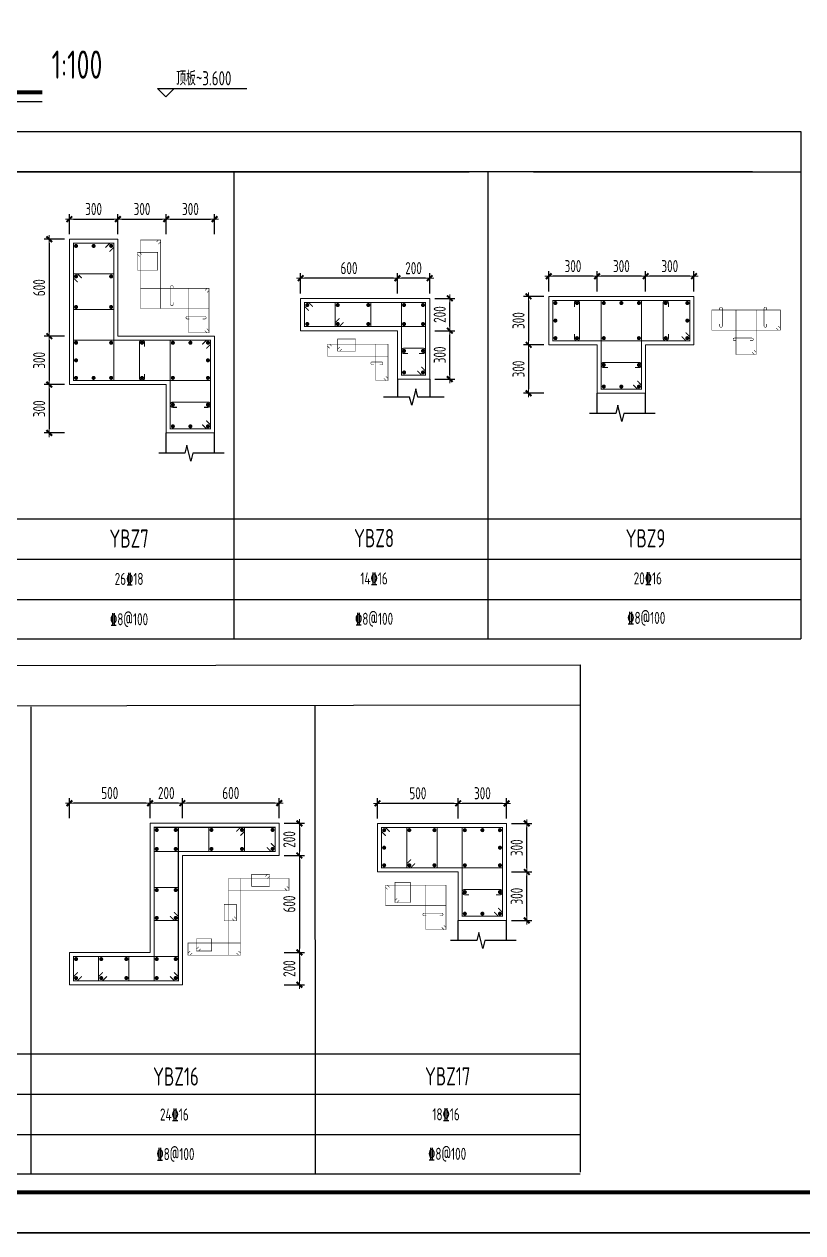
# Model space of a CAD drawing. Extents: x 580289 to 1106878, y -144605 to 78052.
# Drawn here: x 692212 to 711514, y 18652 to 48604 of the extents above; entities that cross this region are included whole.
import ezdxf
from ezdxf.enums import TextEntityAlignment as Align

# ---------------------------------------------------------------- set-up
doc = ezdxf.new("R2010")
doc.units = 0
doc.header["$LTSCALE"] = 100
doc.linetypes.add('CONTINOUS', pattern=[0])
doc.layers.get('0').update_dxf_attribs({"linetype": 'CONTINUOUS'})
doc.layers.get('Defpoints').update_dxf_attribs({"linetype": 'CONTINUOUS'})
for name, color, linetype in [('PUB_DIM', 3, 'CONTINUOUS'), ('TAB', 7, 'CONTINUOUS'), ('TEXT', 2, 'CONTINUOUS'), ('THIN', 7, 'CONTINUOUS'), ('T图框', 7, 'CONTINUOUS'), ('图框', 254, 'CONTINUOUS')]:
    doc.layers.add(name, color=color, linetype=linetype)
for name, color, linetype, lineweight in [('REIN', 6, 'CONTINUOUS', 18), ('Z-柱大样外框', 7, 'CONTINUOUS', 18), ('Z-详图标注', 3, 'CONTINUOUS', 18)]:
    doc.layers.add(name, color=color, linetype=linetype, lineweight=lineweight)
doc.styles.get("Standard").update_dxf_attribs({"font": 'tssdeng.shx', "width": 0.7, "bigfont": 'tssdchn.shx'})
doc.styles.add('TCCAD_Dimension', font='Tssdeng.shx', dxfattribs={"width": 0.7, "bigfont": 'tssdchn.shx'})
doc.dimstyles.new('TCCAD_25_100', dxfattribs={"dimtxt": 300, "dimasz": 100, "dimexe": 125, "dimexo": 125, "dimgap": 100, "dimtad": 1, "dimdec": 0, "dimlfac": 0.25, "dimzin": 0, "dimdsep": 46, "dimtxsty": 'TCCAD_Dimension', "dimblk": '_TCDBK25_100', "dimcen": 0, "dimclrt": 7, "dimadec": 0, "dimazin": 0, "dimtfac": 1, "dimtdec": 0, "dimtix": 1, "dimtmove": 2, "dimatfit": 3, "dimfxl": 1, "dimtolj": 1, "dimtzin": 0, "dimarcsym": 0})

# ---------------------------------------------------------------- blocks, each defined once
blk = doc.blocks.new('_TCDBK25_100')
blk.add_line((-1, 0), (1, 0))
at = {"const_width": 0.5}
blk.add_lwpolyline([(-0.7, -0.7), (0.7, 0.7)], dxfattribs=at)
blk = doc.blocks.new('*D217')
at = {"layer": 'Defpoints', "color": 0}
for p in [(694533, 43773), (693333, 43273), (694533, 43273)]:
    blk.add_point(p, dxfattribs=at)
at = {"layer": 'Z-详图标注', "color": 0, "lineweight": -2}
for p, q in [((693333, 43398), (693333, 43898)), ((693433, 43773), (694433, 43773)), ((694533, 43398), (694533, 43898))]:
    blk.add_line(p, q, dxfattribs=at)
at = {"layer": 'Z-详图标注', "color": 0, "lineweight": -2, "xscale": 100, "yscale": 100, "zscale": 100, "rotation": 180}
blk.add_blockref('_TCDBK25_100', (693333, 43773), dxfattribs=at)
at = {"layer": 'Z-详图标注', "color": 0, "lineweight": -2, "xscale": 100, "yscale": 100, "zscale": 100}
blk.add_blockref('_TCDBK25_100', (694533, 43773), dxfattribs=at)
at = {"layer": 'Z-详图标注', "color": 7, "insert": (693933, 44023), "char_height": 300, "attachment_point": 5, "style": 'TCCAD_Dimension'}
blk.add_mtext('\\A1;300', dxfattribs=at)
blk = doc.blocks.new('*D218')
at = {"layer": 'Defpoints', "color": 0}
for p in [(695733, 43773), (694533, 43273), (695733, 43273)]:
    blk.add_point(p, dxfattribs=at)
at = {"layer": 'Z-详图标注', "color": 0, "lineweight": -2}
for p, q in [((694533, 43398), (694533, 43898)), ((694633, 43773), (695633, 43773)), ((695733, 43398), (695733, 43898))]:
    blk.add_line(p, q, dxfattribs=at)
at = {"layer": 'Z-详图标注', "color": 0, "lineweight": -2, "xscale": 100, "yscale": 100, "zscale": 100, "rotation": 180}
blk.add_blockref('_TCDBK25_100', (694533, 43773), dxfattribs=at)
at = {"layer": 'Z-详图标注', "color": 0, "lineweight": -2, "xscale": 100, "yscale": 100, "zscale": 100}
blk.add_blockref('_TCDBK25_100', (695733, 43773), dxfattribs=at)
at = {"layer": 'Z-详图标注', "color": 7, "insert": (695133, 44023), "char_height": 300, "attachment_point": 5, "style": 'TCCAD_Dimension'}
blk.add_mtext('\\A1;300', dxfattribs=at)
blk = doc.blocks.new('*D219')
at = {"layer": 'Defpoints', "color": 0}
for p in [(696933, 43773), (695733, 43273), (696933, 43273)]:
    blk.add_point(p, dxfattribs=at)
at = {"layer": 'Z-详图标注', "color": 0, "lineweight": -2}
for p, q in [((695733, 43398), (695733, 43898)), ((695833, 43773), (696833, 43773)), ((696933, 43398), (696933, 43898))]:
    blk.add_line(p, q, dxfattribs=at)
at = {"layer": 'Z-详图标注', "color": 0, "lineweight": -2, "xscale": 100, "yscale": 100, "zscale": 100, "rotation": 180}
blk.add_blockref('_TCDBK25_100', (695733, 43773), dxfattribs=at)
at = {"layer": 'Z-详图标注', "color": 0, "lineweight": -2, "xscale": 100, "yscale": 100, "zscale": 100}
blk.add_blockref('_TCDBK25_100', (696933, 43773), dxfattribs=at)
at = {"layer": 'Z-详图标注', "color": 7, "insert": (696333, 44023), "char_height": 300, "attachment_point": 5, "style": 'TCCAD_Dimension'}
blk.add_mtext('\\A1;300', dxfattribs=at)
blk = doc.blocks.new('*D220')
at = {"layer": 'Defpoints', "color": 0}
for p in [(693333, 43273), (692833, 40873), (693333, 40873)]:
    blk.add_point(p, dxfattribs=at)
at = {"layer": 'Z-详图标注', "color": 0, "lineweight": -2}
for p, q in [((693208, 43273), (692708, 43273)), ((692833, 43173), (692833, 40973)), ((693208, 40873), (692708, 40873))]:
    blk.add_line(p, q, dxfattribs=at)
at = {"layer": 'Z-详图标注', "color": 0, "lineweight": -2, "xscale": 100, "yscale": 100, "zscale": 100}
for p, rotation in [((692833, 43273), 90), ((692833, 40873), 270)]:
    blk.add_blockref('_TCDBK25_100', p, dxfattribs=dict(at, rotation=rotation))
at = {"layer": 'Z-详图标注', "color": 7, "insert": (692583, 42073), "char_height": 300, "attachment_point": 5, "rotation": 90, "style": 'TCCAD_Dimension'}
blk.add_mtext('\\A1;600', dxfattribs=at)
blk = doc.blocks.new('*D221')
at = {"layer": 'Defpoints', "color": 0}
for p in [(693333, 40873), (692833, 39673), (693333, 39673)]:
    blk.add_point(p, dxfattribs=at)
at = {"layer": 'Z-详图标注', "color": 0, "lineweight": -2}
for p, q in [((693208, 40873), (692708, 40873)), ((692833, 40773), (692833, 39773)), ((693208, 39673), (692708, 39673))]:
    blk.add_line(p, q, dxfattribs=at)
at = {"layer": 'Z-详图标注', "color": 0, "lineweight": -2, "xscale": 100, "yscale": 100, "zscale": 100}
for p, rotation in [((692833, 40873), 90), ((692833, 39673), 270)]:
    blk.add_blockref('_TCDBK25_100', p, dxfattribs=dict(at, rotation=rotation))
at = {"layer": 'Z-详图标注', "color": 7, "insert": (692583, 40273), "char_height": 300, "attachment_point": 5, "rotation": 90, "style": 'TCCAD_Dimension'}
blk.add_mtext('\\A1;300', dxfattribs=at)
blk = doc.blocks.new('*D222')
at = {"layer": 'Defpoints', "color": 0}
for p in [(693333, 39673), (692833, 38473), (693333, 38473)]:
    blk.add_point(p, dxfattribs=at)
at = {"layer": 'Z-详图标注', "color": 0, "lineweight": -2}
for p, q in [((693208, 39673), (692708, 39673)), ((692833, 39573), (692833, 38573)), ((693208, 38473), (692708, 38473))]:
    blk.add_line(p, q, dxfattribs=at)
at = {"layer": 'Z-详图标注', "color": 0, "lineweight": -2, "xscale": 100, "yscale": 100, "zscale": 100}
for p, rotation in [((692833, 39673), 90), ((692833, 38473), 270)]:
    blk.add_blockref('_TCDBK25_100', p, dxfattribs=dict(at, rotation=rotation))
at = {"layer": 'Z-详图标注', "color": 7, "insert": (692583, 39073), "char_height": 300, "attachment_point": 5, "rotation": 90, "style": 'TCCAD_Dimension'}
blk.add_mtext('\\A1;300', dxfattribs=at)
blk = doc.blocks.new('*D245')
at = {"layer": 'Defpoints', "color": 0}
for p in [(698534, 28800), (698534, 28000), (699034, 28000)]:
    blk.add_point(p, dxfattribs=at)
at = {"layer": 'Z-详图标注', "color": 0, "lineweight": -2}
for p, q in [((698659, 28800), (699159, 28800)), ((699034, 28700), (699034, 28100)), ((698659, 28000), (699159, 28000))]:
    blk.add_line(p, q, dxfattribs=at)
at = {"layer": 'Z-详图标注', "color": 0, "lineweight": -2, "xscale": 100, "yscale": 100, "zscale": 100}
for p, rotation in [((699034, 28800), 90), ((699034, 28000), 270)]:
    blk.add_blockref('_TCDBK25_100', p, dxfattribs=dict(at, rotation=rotation))
at = {"layer": 'Z-详图标注', "color": 7, "insert": (698784, 28400), "char_height": 300, "attachment_point": 5, "rotation": 90, "style": 'TCCAD_Dimension'}
blk.add_mtext('\\A1;200', dxfattribs=at)
blk = doc.blocks.new('*D246')
at = {"layer": 'Defpoints', "color": 0}
for p in [(698534, 28000), (698534, 25600), (699034, 25600)]:
    blk.add_point(p, dxfattribs=at)
at = {"layer": 'Z-详图标注', "color": 0, "lineweight": -2}
for p, q in [((698659, 28000), (699159, 28000)), ((699034, 27900), (699034, 25700)), ((698659, 25600), (699159, 25600))]:
    blk.add_line(p, q, dxfattribs=at)
at = {"layer": 'Z-详图标注', "color": 0, "lineweight": -2, "xscale": 100, "yscale": 100, "zscale": 100}
for p, rotation in [((699034, 28000), 90), ((699034, 25600), 270)]:
    blk.add_blockref('_TCDBK25_100', p, dxfattribs=dict(at, rotation=rotation))
at = {"layer": 'Z-详图标注', "color": 7, "insert": (698784, 26800), "char_height": 300, "attachment_point": 5, "rotation": 90, "style": 'TCCAD_Dimension'}
blk.add_mtext('\\A1;600', dxfattribs=at)
blk = doc.blocks.new('*D247')
at = {"layer": 'Defpoints', "color": 0}
for p in [(698534, 25600), (698534, 24800), (699034, 24800)]:
    blk.add_point(p, dxfattribs=at)
at = {"layer": 'Z-详图标注', "color": 0, "lineweight": -2}
for p, q in [((698659, 25600), (699159, 25600)), ((699034, 25500), (699034, 24900)), ((698659, 24800), (699159, 24800))]:
    blk.add_line(p, q, dxfattribs=at)
at = {"layer": 'Z-详图标注', "color": 0, "lineweight": -2, "xscale": 100, "yscale": 100, "zscale": 100}
for p, rotation in [((699034, 25600), 90), ((699034, 24800), 270)]:
    blk.add_blockref('_TCDBK25_100', p, dxfattribs=dict(at, rotation=rotation))
at = {"layer": 'Z-详图标注', "color": 7, "insert": (698784, 25200), "char_height": 300, "attachment_point": 5, "rotation": 90, "style": 'TCCAD_Dimension'}
blk.add_mtext('\\A1;200', dxfattribs=at)
blk = doc.blocks.new('*D248')
at = {"layer": 'Defpoints', "color": 0}
for p in [(696134, 29300), (696134, 28800), (698534, 28800)]:
    blk.add_point(p, dxfattribs=at)
at = {"layer": 'Z-详图标注', "color": 0, "lineweight": -2}
for p, q in [((696134, 28925), (696134, 29425)), ((698534, 28925), (698534, 29425)), ((698434, 29300), (696234, 29300))]:
    blk.add_line(p, q, dxfattribs=at)
at = {"layer": 'Z-详图标注', "color": 0, "lineweight": -2, "xscale": 100, "yscale": 100, "zscale": 100, "rotation": 180}
blk.add_blockref('_TCDBK25_100', (696134, 29300), dxfattribs=at)
at = {"layer": 'Z-详图标注', "color": 0, "lineweight": -2, "xscale": 100, "yscale": 100, "zscale": 100}
blk.add_blockref('_TCDBK25_100', (698534, 29300), dxfattribs=at)
at = {"layer": 'Z-详图标注', "color": 7, "insert": (697334, 29550), "char_height": 300, "attachment_point": 5, "style": 'TCCAD_Dimension'}
blk.add_mtext('\\A1;600', dxfattribs=at)
blk = doc.blocks.new('*D249')
at = {"layer": 'Defpoints', "color": 0}
for p in [(695334, 29300), (695334, 28800), (696134, 28800)]:
    blk.add_point(p, dxfattribs=at)
at = {"layer": 'Z-详图标注', "color": 0, "lineweight": -2}
for p, q in [((695334, 28925), (695334, 29425)), ((696134, 28925), (696134, 29425)), ((696034, 29300), (695434, 29300))]:
    blk.add_line(p, q, dxfattribs=at)
at = {"layer": 'Z-详图标注', "color": 0, "lineweight": -2, "xscale": 100, "yscale": 100, "zscale": 100, "rotation": 180}
blk.add_blockref('_TCDBK25_100', (695334, 29300), dxfattribs=at)
at = {"layer": 'Z-详图标注', "color": 0, "lineweight": -2, "xscale": 100, "yscale": 100, "zscale": 100}
blk.add_blockref('_TCDBK25_100', (696134, 29300), dxfattribs=at)
at = {"layer": 'Z-详图标注', "color": 7, "insert": (695734, 29550), "char_height": 300, "attachment_point": 5, "style": 'TCCAD_Dimension'}
blk.add_mtext('\\A1;200', dxfattribs=at)
blk = doc.blocks.new('*D250')
at = {"layer": 'Defpoints', "color": 0}
for p in [(693334, 29300), (693334, 28800), (695334, 28800)]:
    blk.add_point(p, dxfattribs=at)
at = {"layer": 'Z-详图标注', "color": 0, "lineweight": -2}
for p, q in [((693334, 28925), (693334, 29425)), ((695334, 28925), (695334, 29425)), ((695234, 29300), (693434, 29300))]:
    blk.add_line(p, q, dxfattribs=at)
at = {"layer": 'Z-详图标注', "color": 0, "lineweight": -2, "xscale": 100, "yscale": 100, "zscale": 100, "rotation": 180}
blk.add_blockref('_TCDBK25_100', (693334, 29300), dxfattribs=at)
at = {"layer": 'Z-详图标注', "color": 0, "lineweight": -2, "xscale": 100, "yscale": 100, "zscale": 100}
blk.add_blockref('_TCDBK25_100', (695334, 29300), dxfattribs=at)
at = {"layer": 'Z-详图标注', "color": 7, "insert": (694334, 29550), "char_height": 300, "attachment_point": 5, "style": 'TCCAD_Dimension'}
blk.add_mtext('\\A1;500', dxfattribs=at)
blk = doc.blocks.new('*D251')
at = {"layer": 'Defpoints', "color": 0}
for p in [(702264, 41008), (702764, 41008), (702264, 39808)]:
    blk.add_point(p, dxfattribs=at)
at = {"layer": 'Z-详图标注', "color": 0, "lineweight": -2}
for p, q in [((702389, 41008), (702889, 41008)), ((702764, 39908), (702764, 40908)), ((702389, 39808), (702889, 39808))]:
    blk.add_line(p, q, dxfattribs=at)
at = {"layer": 'Z-详图标注', "color": 0, "lineweight": -2, "xscale": 100, "yscale": 100, "zscale": 100}
for p, rotation in [((702764, 41008), 90), ((702764, 39808), 270)]:
    blk.add_blockref('_TCDBK25_100', p, dxfattribs=dict(at, rotation=rotation))
at = {"layer": 'Z-详图标注', "color": 7, "insert": (702514, 40408), "char_height": 300, "attachment_point": 5, "rotation": 90, "style": 'TCCAD_Dimension'}
blk.add_mtext('\\A1;300', dxfattribs=at)
blk = doc.blocks.new('*D252')
at = {"layer": 'Defpoints', "color": 0}
for p in [(702264, 41808), (702764, 41808), (702264, 41008)]:
    blk.add_point(p, dxfattribs=at)
at = {"layer": 'Z-详图标注', "color": 0, "lineweight": -2}
for p, q in [((702389, 41808), (702889, 41808)), ((702764, 41108), (702764, 41708)), ((702389, 41008), (702889, 41008))]:
    blk.add_line(p, q, dxfattribs=at)
at = {"layer": 'Z-详图标注', "color": 0, "lineweight": -2, "xscale": 100, "yscale": 100, "zscale": 100}
for p, rotation in [((702764, 41808), 90), ((702764, 41008), 270)]:
    blk.add_blockref('_TCDBK25_100', p, dxfattribs=dict(at, rotation=rotation))
at = {"layer": 'Z-详图标注', "color": 7, "insert": (702514, 41408), "char_height": 300, "attachment_point": 5, "rotation": 90, "style": 'TCCAD_Dimension'}
blk.add_mtext('\\A1;200', dxfattribs=at)
blk = doc.blocks.new('*D253')
at = {"layer": 'Defpoints', "color": 0}
for p in [(701464, 42308), (701464, 41808), (702264, 41808)]:
    blk.add_point(p, dxfattribs=at)
at = {"layer": 'Z-详图标注', "color": 0, "lineweight": -2}
for p, q in [((701464, 41933), (701464, 42433)), ((702164, 42308), (701564, 42308)), ((702264, 41933), (702264, 42433))]:
    blk.add_line(p, q, dxfattribs=at)
at = {"layer": 'Z-详图标注', "color": 0, "lineweight": -2, "xscale": 100, "yscale": 100, "zscale": 100, "rotation": 180}
blk.add_blockref('_TCDBK25_100', (701464, 42308), dxfattribs=at)
at = {"layer": 'Z-详图标注', "color": 0, "lineweight": -2, "xscale": 100, "yscale": 100, "zscale": 100}
blk.add_blockref('_TCDBK25_100', (702264, 42308), dxfattribs=at)
at = {"layer": 'Z-详图标注', "color": 7, "insert": (701864, 42558), "char_height": 300, "attachment_point": 5, "style": 'TCCAD_Dimension'}
blk.add_mtext('\\A1;200', dxfattribs=at)
blk = doc.blocks.new('*D254')
at = {"layer": 'Defpoints', "color": 0}
for p in [(699064, 42308), (699064, 41808), (701464, 41808)]:
    blk.add_point(p, dxfattribs=at)
at = {"layer": 'Z-详图标注', "color": 0, "lineweight": -2}
for p, q in [((699064, 41933), (699064, 42433)), ((701364, 42308), (699164, 42308)), ((701464, 41933), (701464, 42433))]:
    blk.add_line(p, q, dxfattribs=at)
at = {"layer": 'Z-详图标注', "color": 0, "lineweight": -2, "xscale": 100, "yscale": 100, "zscale": 100, "rotation": 180}
blk.add_blockref('_TCDBK25_100', (699064, 42308), dxfattribs=at)
at = {"layer": 'Z-详图标注', "color": 0, "lineweight": -2, "xscale": 100, "yscale": 100, "zscale": 100}
blk.add_blockref('_TCDBK25_100', (701464, 42308), dxfattribs=at)
at = {"layer": 'Z-详图标注', "color": 7, "insert": (700264, 42558), "char_height": 300, "attachment_point": 5, "style": 'TCCAD_Dimension'}
blk.add_mtext('\\A1;600', dxfattribs=at)
blk = doc.blocks.new('*D257')
at = {"layer": 'Defpoints', "color": 0}
for p in [(707616, 42358), (707616, 41858), (708816, 41858)]:
    blk.add_point(p, dxfattribs=at)
at = {"layer": 'Z-详图标注', "color": 0, "lineweight": -2}
for p, q in [((707616, 41983), (707616, 42483)), ((708716, 42358), (707716, 42358)), ((708816, 41983), (708816, 42483))]:
    blk.add_line(p, q, dxfattribs=at)
at = {"layer": 'Z-详图标注', "color": 0, "lineweight": -2, "xscale": 100, "yscale": 100, "zscale": 100, "rotation": 180}
blk.add_blockref('_TCDBK25_100', (707616, 42358), dxfattribs=at)
at = {"layer": 'Z-详图标注', "color": 0, "lineweight": -2, "xscale": 100, "yscale": 100, "zscale": 100}
blk.add_blockref('_TCDBK25_100', (708816, 42358), dxfattribs=at)
at = {"layer": 'Z-详图标注', "color": 7, "insert": (708216, 42608), "char_height": 300, "attachment_point": 5, "style": 'TCCAD_Dimension'}
blk.add_mtext('\\A1;300', dxfattribs=at)
blk = doc.blocks.new('*D258')
at = {"layer": 'Defpoints', "color": 0}
for p in [(706416, 42358), (706416, 41858), (707616, 41858)]:
    blk.add_point(p, dxfattribs=at)
at = {"layer": 'Z-详图标注', "color": 0, "lineweight": -2}
for p, q in [((706416, 41983), (706416, 42483)), ((707516, 42358), (706516, 42358)), ((707616, 41983), (707616, 42483))]:
    blk.add_line(p, q, dxfattribs=at)
at = {"layer": 'Z-详图标注', "color": 0, "lineweight": -2, "xscale": 100, "yscale": 100, "zscale": 100, "rotation": 180}
blk.add_blockref('_TCDBK25_100', (706416, 42358), dxfattribs=at)
at = {"layer": 'Z-详图标注', "color": 0, "lineweight": -2, "xscale": 100, "yscale": 100, "zscale": 100}
blk.add_blockref('_TCDBK25_100', (707616, 42358), dxfattribs=at)
at = {"layer": 'Z-详图标注', "color": 7, "insert": (707016, 42608), "char_height": 300, "attachment_point": 5, "style": 'TCCAD_Dimension'}
blk.add_mtext('\\A1;300', dxfattribs=at)
blk = doc.blocks.new('*D259')
at = {"layer": 'Defpoints', "color": 0}
for p in [(705216, 42358), (705216, 41858), (706416, 41858)]:
    blk.add_point(p, dxfattribs=at)
at = {"layer": 'Z-详图标注', "color": 0, "lineweight": -2}
for p, q in [((705216, 41983), (705216, 42483)), ((706316, 42358), (705316, 42358)), ((706416, 41983), (706416, 42483))]:
    blk.add_line(p, q, dxfattribs=at)
at = {"layer": 'Z-详图标注', "color": 0, "lineweight": -2, "xscale": 100, "yscale": 100, "zscale": 100, "rotation": 180}
blk.add_blockref('_TCDBK25_100', (705216, 42358), dxfattribs=at)
at = {"layer": 'Z-详图标注', "color": 0, "lineweight": -2, "xscale": 100, "yscale": 100, "zscale": 100}
blk.add_blockref('_TCDBK25_100', (706416, 42358), dxfattribs=at)
at = {"layer": 'Z-详图标注', "color": 7, "insert": (705816, 42608), "char_height": 300, "attachment_point": 5, "style": 'TCCAD_Dimension'}
blk.add_mtext('\\A1;300', dxfattribs=at)
blk = doc.blocks.new('*D260')
at = {"layer": 'Defpoints', "color": 0}
for p in [(705216, 41858), (704716, 40658), (705216, 40658)]:
    blk.add_point(p, dxfattribs=at)
at = {"layer": 'Z-详图标注', "color": 0, "lineweight": -2}
for p, q in [((705091, 41858), (704591, 41858)), ((704716, 41758), (704716, 40758)), ((705091, 40658), (704591, 40658))]:
    blk.add_line(p, q, dxfattribs=at)
at = {"layer": 'Z-详图标注', "color": 0, "lineweight": -2, "xscale": 100, "yscale": 100, "zscale": 100}
for p, rotation in [((704716, 41858), 90), ((704716, 40658), 270)]:
    blk.add_blockref('_TCDBK25_100', p, dxfattribs=dict(at, rotation=rotation))
at = {"layer": 'Z-详图标注', "color": 7, "insert": (704466, 41258), "char_height": 300, "attachment_point": 5, "rotation": 90, "style": 'TCCAD_Dimension'}
blk.add_mtext('\\A1;300', dxfattribs=at)
blk = doc.blocks.new('*D261')
at = {"layer": 'Defpoints', "color": 0}
for p in [(705216, 40658), (704716, 39458), (705216, 39458)]:
    blk.add_point(p, dxfattribs=at)
at = {"layer": 'Z-详图标注', "color": 0, "lineweight": -2}
for p, q in [((705091, 40658), (704591, 40658)), ((704716, 40558), (704716, 39558)), ((705091, 39458), (704591, 39458))]:
    blk.add_line(p, q, dxfattribs=at)
at = {"layer": 'Z-详图标注', "color": 0, "lineweight": -2, "xscale": 100, "yscale": 100, "zscale": 100}
for p, rotation in [((704716, 40658), 90), ((704716, 39458), 270)]:
    blk.add_blockref('_TCDBK25_100', p, dxfattribs=dict(at, rotation=rotation))
at = {"layer": 'Z-详图标注', "color": 7, "insert": (704466, 40058), "char_height": 300, "attachment_point": 5, "rotation": 90, "style": 'TCCAD_Dimension'}
blk.add_mtext('\\A1;300', dxfattribs=at)
blk = doc.blocks.new('A$C72C84CBD')
at = {"layer": '图框', "color": 0}
for points in [[(0, 0), (0, 59400), (84100, 59400), (84100, 0)], [(0, 0), (84100, 0), (84100, 59400), (0, 59400)]]:
    blk.add_lwpolyline(points, close=True, dxfattribs=at)
at = {"layer": '图框', "color": 0, "const_width": 100}
blk.add_lwpolyline([(2500, 1000), (83100, 1000), (83100, 58400), (2500, 58400)], close=True, dxfattribs=at)
blk = doc.blocks.new('图框')
at = {"layer": 'T图框', "color": 4}
blk.add_blockref('A$C72C84CBD', (602717, 102744), dxfattribs=at)
blk = doc.blocks.new('*D28')
at = {"layer": 'Defpoints', "color": 0}
for p in [(704171, 27595), (704671, 27595), (704171, 26395)]:
    blk.add_point(p, dxfattribs=at)
at = {"layer": 'Z-详图标注', "color": 0, "lineweight": -2}
for p, q in [((704296, 27595), (704796, 27595)), ((704671, 26495), (704671, 27495)), ((704296, 26395), (704796, 26395))]:
    blk.add_line(p, q, dxfattribs=at)
at = {"layer": 'Z-详图标注', "color": 0, "lineweight": -2, "xscale": 100, "yscale": 100, "zscale": 100}
for p, rotation in [((704671, 27595), 90), ((704671, 26395), 270)]:
    blk.add_blockref('_TCDBK25_100', p, dxfattribs=dict(at, rotation=rotation))
at = {"layer": 'Z-详图标注', "color": 7, "insert": (704421, 26995), "char_height": 300, "attachment_point": 5, "rotation": 90, "style": 'TCCAD_Dimension'}
blk.add_mtext('\\A1;300', dxfattribs=at)
blk = doc.blocks.new('*D29')
at = {"layer": 'Defpoints', "color": 0}
for p in [(704171, 28795), (704671, 28795), (704171, 27595)]:
    blk.add_point(p, dxfattribs=at)
at = {"layer": 'Z-详图标注', "color": 0, "lineweight": -2}
for p, q in [((704296, 28795), (704796, 28795)), ((704671, 27695), (704671, 28695)), ((704296, 27595), (704796, 27595))]:
    blk.add_line(p, q, dxfattribs=at)
at = {"layer": 'Z-详图标注', "color": 0, "lineweight": -2, "xscale": 100, "yscale": 100, "zscale": 100}
for p, rotation in [((704671, 28795), 90), ((704671, 27595), 270)]:
    blk.add_blockref('_TCDBK25_100', p, dxfattribs=dict(at, rotation=rotation))
at = {"layer": 'Z-详图标注', "color": 7, "insert": (704421, 28195), "char_height": 300, "attachment_point": 5, "rotation": 90, "style": 'TCCAD_Dimension'}
blk.add_mtext('\\A1;300', dxfattribs=at)
blk = doc.blocks.new('*D30')
at = {"layer": 'Defpoints', "color": 0}
for p in [(702971, 29295), (702971, 28795), (704171, 28795)]:
    blk.add_point(p, dxfattribs=at)
at = {"layer": 'Z-详图标注', "color": 0, "lineweight": -2}
for p, q in [((702971, 28920), (702971, 29420)), ((704171, 28920), (704171, 29420)), ((704071, 29295), (703071, 29295))]:
    blk.add_line(p, q, dxfattribs=at)
at = {"layer": 'Z-详图标注', "color": 0, "lineweight": -2, "xscale": 100, "yscale": 100, "zscale": 100, "rotation": 180}
blk.add_blockref('_TCDBK25_100', (702971, 29295), dxfattribs=at)
at = {"layer": 'Z-详图标注', "color": 0, "lineweight": -2, "xscale": 100, "yscale": 100, "zscale": 100}
blk.add_blockref('_TCDBK25_100', (704171, 29295), dxfattribs=at)
at = {"layer": 'Z-详图标注', "color": 7, "insert": (703571, 29545), "char_height": 300, "attachment_point": 5, "style": 'TCCAD_Dimension'}
blk.add_mtext('\\A1;300', dxfattribs=at)
blk = doc.blocks.new('*D31')
at = {"layer": 'Defpoints', "color": 0}
for p in [(700971, 29295), (700971, 28795), (702971, 28795)]:
    blk.add_point(p, dxfattribs=at)
at = {"layer": 'Z-详图标注', "color": 0, "lineweight": -2}
for p, q in [((700971, 28920), (700971, 29420)), ((702971, 28920), (702971, 29420)), ((702871, 29295), (701071, 29295))]:
    blk.add_line(p, q, dxfattribs=at)
at = {"layer": 'Z-详图标注', "color": 0, "lineweight": -2, "xscale": 100, "yscale": 100, "zscale": 100, "rotation": 180}
blk.add_blockref('_TCDBK25_100', (700971, 29295), dxfattribs=at)
at = {"layer": 'Z-详图标注', "color": 0, "lineweight": -2, "xscale": 100, "yscale": 100, "zscale": 100}
blk.add_blockref('_TCDBK25_100', (702971, 29295), dxfattribs=at)
at = {"layer": 'Z-详图标注', "color": 7, "insert": (701971, 29545), "char_height": 300, "attachment_point": 5, "style": 'TCCAD_Dimension'}
blk.add_mtext('\\A1;500', dxfattribs=at)

msp = doc.modelspace()

# ---------------------------------------------------------------- linework, layer by layer
at = {"layer": 'PUB_DIM', "linetype": 'CONTINOUS'}
for p, q in [((695513.4, 47008.9), (695723.4, 46798.9)), ((695513.4, 47008.9), (697731.2, 47008.9)), ((695723.4, 46798.9), (695933.4, 47008.9))]:
    msp.add_line(p, q, dxfattribs=at)
at = {"layer": 'REIN', "color": 210}
for points, const_width in [([(694226.8, 43067.3), (694332.9, 43173.4), (694432.9, 43173.4), (694432.9, 39773.4), (693432.9, 39773.4), (693432.9, 43173.4), (694432.9, 43173.4), (694432.9, 43073.4), (694326.8, 42967.3)], 25), ([(695492.1, 43202.8), (695545.1, 43255.9), (695595.1, 43255.9), (695595.1, 41555.9), (695095.1, 41555.9), (695095.1, 43255.9), (695595.1, 43255.9), (695595.1, 43205.9), (695542.1, 43152.8)], 12.5), ([(696692.1, 42002.8), (696745.1, 42055.9), (696795.1, 42055.9), (696795.1, 41555.9), (695095.1, 41555.9), (695095.1, 42055.9), (696795.1, 42055.9), (696795.1, 42005.9), (696742.1, 41952.8)], 12.5), ([(696742.1, 41058.9), (696795.1, 41005.9), (696795.1, 40955.9), (696295.1, 40955.9), (696295.1, 42055.9), (696795.1, 42055.9), (696795.1, 40955.9), (696745.1, 40955.9), (696692.1, 41008.9)], 12.5), ([(699270.1, 41501.7), (699164, 41607.8), (699164, 41707.8), (702164, 41707.8), (702164, 41107.8), (699164, 41107.8), (699164, 41707.8), (699264, 41707.8), (699370.1, 41601.7)], 25), ([(702057.9, 40113.8), (702164, 40007.8), (702164, 39907.8), (701564, 39907.8), (701564, 41707.8), (702164, 41707.8), (702164, 39907.8), (702064, 39907.8), (701957.9, 40013.8)], 25), ([(708609.5, 40964.2), (708715.6, 40858.1), (708715.6, 40758.1), (705315.6, 40758.1), (705315.6, 41758.1), (708715.6, 41758.1), (708715.6, 40758.1), (708615.6, 40758.1), (708509.5, 40864.2)], 25), ([(707409.5, 39764.2), (707515.6, 39658.1), (707515.6, 39558.1), (706515.6, 39558.1), (706515.6, 41758.1), (707515.6, 41758.1), (707515.6, 39558.1), (707415.6, 39558.1), (707309.5, 39664.2)], 25), ([(710905, 41122.7), (710958, 41069.7), (710958, 41019.7), (709258, 41019.7), (709258, 41519.7), (710958, 41519.7), (710958, 41019.7), (710908, 41019.7), (710855, 41072.7)], 12.5), ([(710305, 40522.7), (710358, 40469.7), (710358, 40419.7), (709858, 40419.7), (709858, 41519.7), (710358, 41519.7), (710358, 40419.7), (710308, 40419.7), (710255, 40472.7)], 12.5), ([(696626.8, 40667.3), (696732.9, 40773.4), (696832.9, 40773.4), (696832.9, 39773.4), (693432.9, 39773.4), (693432.9, 40773.4), (696832.9, 40773.4), (696832.9, 40673.4), (696726.8, 40567.3)], 25), ([(696726.8, 38779.4), (696832.9, 38673.4), (696832.9, 38573.4), (695832.9, 38573.4), (695832.9, 40773.4), (696832.9, 40773.4), (696832.9, 38573.4), (696732.9, 38573.4), (696626.8, 38679.4)], 25), ([(699783.8, 40572.1), (699730.8, 40625.1), (699730.8, 40675.1), (701230.8, 40675.1), (701230.8, 40375.1), (699730.8, 40375.1), (699730.8, 40675.1), (699780.8, 40675.1), (699833.8, 40622.1)], 12.5), ([(701177.7, 39878.1), (701230.8, 39825.1), (701230.8, 39775.1), (700930.8, 39775.1), (700930.8, 40675.1), (701230.8, 40675.1), (701230.8, 39775.1), (701180.8, 39775.1), (701127.7, 39828.1)], 12.5), ([(698327.5, 28306.3), (698433.5, 28200.3), (698433.5, 28100.3), (695433.5, 28100.3), (695433.5, 28700.3), (698433.5, 28700.3), (698433.5, 28100.3), (698333.5, 28100.3), (698227.5, 28206.3)], 25), ([(695927.5, 25106.3), (696033.5, 25000.3), (696033.5, 24900.3), (695433.5, 24900.3), (695433.5, 28700.3), (696033.5, 28700.3), (696033.5, 24900.3), (695933.5, 24900.3), (695827.5, 25006.3)], 25), ([(701176.6, 28489.3), (701070.6, 28595.4), (701070.6, 28695.4), (704070.6, 28695.4), (704070.6, 27695.4), (701070.6, 27695.4), (701070.6, 28695.4), (701170.6, 28695.4), (701276.6, 28589.3)], 25), ([(703964.5, 26701.5), (704070.6, 26595.4), (704070.6, 26495.4), (703070.6, 26495.4), (703070.6, 28695.4), (704070.6, 28695.4), (704070.6, 26495.4), (703970.6, 26495.4), (703864.5, 26601.5)], 25), ([(698722.1, 27236.3), (698775.1, 27183.3), (698775.1, 27133.3), (697275.1, 27133.3), (697275.1, 27433.3), (698775.1, 27433.3), (698775.1, 27133.3), (698725.1, 27133.3), (698672.1, 27186.3)], 12.5), ([(697522.1, 25636.3), (697575.1, 25583.3), (697575.1, 25533.3), (697275.1, 25533.3), (697275.1, 27433.3), (697575.1, 27433.3), (697575.1, 25533.3), (697525.1, 25533.3), (697472.1, 25586.3)], 12.5), ([(701220.3, 27163.7), (701167.3, 27216.7), (701167.3, 27266.7), (702667.3, 27266.7), (702667.3, 26766.7), (701167.3, 26766.7), (701167.3, 27266.7), (701217.3, 27266.7), (701270.3, 27213.7)], 12.5), ([(702614.2, 26269.8), (702667.3, 26216.7), (702667.3, 26166.7), (702167.3, 26166.7), (702167.3, 27266.7), (702667.3, 27266.7), (702667.3, 26166.7), (702617.3, 26166.7), (702564.2, 26219.8)], 12.5), ([(696378.2, 25586.3), (696325.1, 25533.3), (696275.1, 25533.3), (696275.1, 25833.3), (697575.1, 25833.3), (697575.1, 25533.3), (696275.1, 25533.3), (696275.1, 25583.3), (696328.2, 25636.3)], 12.5), ([(693639.6, 25006.3), (693533.5, 24900.3), (693433.5, 24900.3), (693433.5, 25500.3), (696033.5, 25500.3), (696033.5, 24900.3), (693433.5, 24900.3), (693433.5, 25000.3), (693539.6, 25106.3)], 25)]:
    msp.add_lwpolyline(points, dxfattribs=dict(at, const_width=const_width))
at = {"layer": 'REIN', "color": 6, "const_width": 50}
for points in [[(693472.9, 43108.4, 1), (693522.9, 43108.4, 1)], [(693907.9, 43108.4, 1), (693957.9, 43108.4, 1)], [(694342.9, 43108.4, 1), (694392.9, 43108.4, 1)], [(693472.9, 42351.7, 1), (693522.9, 42351.7, 1)], [(694342.9, 42351.7, 1), (694392.9, 42351.7, 1)], [(693472.9, 41595, 1), (693522.9, 41595, 1)], [(694342.9, 41595, 1), (694392.9, 41595, 1)], [(699204, 41642.8, 1), (699254, 41642.8, 1)], [(699960.7, 41642.8, 1), (700010.7, 41642.8, 1)], [(700717.3, 41642.8, 1), (700767.3, 41642.8, 1)], [(701604, 41642.8, 1), (701654, 41642.8, 1)], [(702074, 41642.8, 1), (702124, 41642.8, 1)], [(705355.6, 41693.1, 1), (705405.6, 41693.1, 1)], [(705890.6, 41693.1, 1), (705940.6, 41693.1, 1)], [(706555.6, 41693.1, 1), (706605.6, 41693.1, 1)], [(706990.6, 41693.1, 1), (707040.6, 41693.1, 1)], [(707425.6, 41693.1, 1), (707475.6, 41693.1, 1)], [(708090.6, 41693.1, 1), (708140.6, 41693.1, 1)], [(708625.6, 41693.1, 1), (708675.6, 41693.1, 1)], [(699204, 41172.8, 1), (699254, 41172.8, 1)], [(699960.7, 41172.8, 1), (700010.7, 41172.8, 1)], [(700717.3, 41172.8, 1), (700767.3, 41172.8, 1)], [(701604, 41172.8, 1), (701654, 41172.8, 1)], [(702074, 41172.8, 1), (702124, 41172.8, 1)], [(705355.6, 41258.1, 1), (705405.6, 41258.1, 1)], [(708625.6, 41258.1, 1), (708675.6, 41258.1, 1)], [(693472.9, 40708.4, 1), (693522.9, 40708.4, 1)], [(694342.9, 40708.4, 1), (694392.9, 40708.4, 1)], [(695107.9, 40708.4, 1), (695157.9, 40708.4, 1)], [(695872.9, 40708.4, 1), (695922.9, 40708.4, 1)], [(696307.9, 40708.4, 1), (696357.9, 40708.4, 1)], [(696742.9, 40708.4, 1), (696792.9, 40708.4, 1)], [(705355.6, 40823.1, 1), (705405.6, 40823.1, 1)], [(705890.6, 40823.1, 1), (705940.6, 40823.1, 1)], [(706555.6, 40823.1, 1), (706605.6, 40823.1, 1)], [(707425.6, 40823.1, 1), (707475.6, 40823.1, 1)], [(708090.6, 40823.1, 1), (708140.6, 40823.1, 1)], [(708625.6, 40823.1, 1), (708675.6, 40823.1, 1)], [(701604, 40507.8, 1), (701654, 40507.8, 1)], [(702074, 40507.8, 1), (702124, 40507.8, 1)], [(693472.9, 40273.4, 1), (693522.9, 40273.4, 1)], [(696742.9, 40273.4, 1), (696792.9, 40273.4, 1)], [(706555.6, 40158.1, 1), (706605.6, 40158.1, 1)], [(707425.6, 40158.1, 1), (707475.6, 40158.1, 1)], [(693472.9, 39838.4, 1), (693522.9, 39838.4, 1)], [(693907.9, 39838.4, 1), (693957.9, 39838.4, 1)], [(694342.9, 39838.4, 1), (694392.9, 39838.4, 1)], [(695107.9, 39838.4, 1), (695157.9, 39838.4, 1)], [(695872.9, 39838.4, 1), (695922.9, 39838.4, 1)], [(696742.9, 39838.4, 1), (696792.9, 39838.4, 1)], [(701604, 39972.8, 1), (701654, 39972.8, 1)], [(702074, 39972.8, 1), (702124, 39972.8, 1)], [(706555.6, 39623.1, 1), (706605.6, 39623.1, 1)], [(706990.6, 39623.1, 1), (707040.6, 39623.1, 1)], [(707425.6, 39623.1, 1), (707475.6, 39623.1, 1)], [(695872.9, 39173.4, 1), (695922.9, 39173.4, 1)], [(696742.9, 39173.4, 1), (696792.9, 39173.4, 1)], [(695872.9, 38638.4, 1), (695922.9, 38638.4, 1)], [(696307.9, 38638.4, 1), (696357.9, 38638.4, 1)], [(696742.9, 38638.4, 1), (696792.9, 38638.4, 1)], [(695473.5, 28635.3, 1), (695523.5, 28635.3, 1)], [(695943.5, 28635.3, 1), (695993.5, 28635.3, 1)], [(696830.2, 28635.3, 1), (696880.2, 28635.3, 1)], [(697586.9, 28635.3, 1), (697636.9, 28635.3, 1)], [(698343.5, 28635.3, 1), (698393.5, 28635.3, 1)], [(701110.6, 28630.4, 1), (701160.6, 28630.4, 1)], [(701733.9, 28630.4, 1), (701783.9, 28630.4, 1)], [(702357.2, 28630.4, 1), (702407.2, 28630.4, 1)], [(703110.6, 28630.4, 1), (703160.6, 28630.4, 1)], [(703545.6, 28630.4, 1), (703595.6, 28630.4, 1)], [(703980.6, 28630.4, 1), (704030.6, 28630.4, 1)], [(695473.5, 28165.3, 1), (695523.5, 28165.3, 1)], [(695943.5, 28165.3, 1), (695993.5, 28165.3, 1)], [(696830.2, 28165.3, 1), (696880.2, 28165.3, 1)], [(697586.9, 28165.3, 1), (697636.9, 28165.3, 1)], [(698343.5, 28165.3, 1), (698393.5, 28165.3, 1)], [(701110.6, 28195.4, 1), (701160.6, 28195.4, 1)], [(703980.6, 28195.4, 1), (704030.6, 28195.4, 1)], [(701110.6, 27760.4, 1), (701160.6, 27760.4, 1)], [(701733.9, 27760.4, 1), (701783.9, 27760.4, 1)], [(702357.2, 27760.4, 1), (702407.2, 27760.4, 1)], [(703110.6, 27760.4, 1), (703160.6, 27760.4, 1)], [(703980.6, 27760.4, 1), (704030.6, 27760.4, 1)], [(695473.5, 27145.3, 1), (695523.5, 27145.3, 1)], [(695943.5, 27145.3, 1), (695993.5, 27145.3, 1)], [(703110.6, 27095.4, 1), (703160.6, 27095.4, 1)], [(703980.6, 27095.4, 1), (704030.6, 27095.4, 1)], [(695473.5, 26455.3, 1), (695523.5, 26455.3, 1)], [(695943.5, 26455.3, 1), (695993.5, 26455.3, 1)], [(703110.6, 26560.4, 1), (703160.6, 26560.4, 1)], [(703545.6, 26560.4, 1), (703595.6, 26560.4, 1)], [(703980.6, 26560.4, 1), (704030.6, 26560.4, 1)], [(693473.5, 25435.3, 1), (693523.5, 25435.3, 1)], [(694096.9, 25435.3, 1), (694146.9, 25435.3, 1)], [(694720.2, 25435.3, 1), (694770.2, 25435.3, 1)], [(695473.5, 25435.3, 1), (695523.5, 25435.3, 1)], [(695943.5, 25435.3, 1), (695993.5, 25435.3, 1)], [(693473.5, 24965.3, 1), (693523.5, 24965.3, 1)], [(694096.9, 24965.3, 1), (694146.9, 24965.3, 1)], [(694720.2, 24965.3, 1), (694770.2, 24965.3, 1)], [(695473.5, 24965.3, 1), (695523.5, 24965.3, 1)], [(695943.5, 24965.3, 1), (695993.5, 24965.3, 1)]]:
    msp.add_lwpolyline(points, format="xyb", close=True, dxfattribs=at)
at = {"layer": 'REIN', "color": 6}
for points, const_width in [([(695075.6, 42847), (695022.6, 42900), (695022.6, 42950), (695522.6, 42950), (695522.6, 42506.7), (695022.6, 42506.7), (695022.6, 42950), (695072.6, 42950), (695125.6, 42897)], 12.5), ([(693539, 42210.6), (693432.9, 42316.7), (693432.9, 42416.7), (694432.9, 42416.7), (694432.9, 41530), (693432.9, 41530), (693432.9, 42416.7), (693532.9, 42416.7), (693639, 42310.6)], 25), ([(700126.7, 41213.8), (700020.7, 41107.8), (699920.7, 41107.8), (699920.7, 41707.8), (700807.3, 41707.8), (700807.3, 41107.8), (699920.7, 41107.8), (699920.7, 41207.8), (700026.7, 41313.8)], 25), ([(700086, 40554.3), (700033, 40501.2), (699983, 40501.2), (699983, 40801.2), (700426.3, 40801.2), (700426.3, 40501.2), (699983, 40501.2), (699983, 40551.2), (700036, 40604.3)], 12.5), ([(697470.8, 28594.2), (697576.9, 28700.3), (697676.9, 28700.3), (697676.9, 28100.3), (696790.2, 28100.3), (696790.2, 28700.3), (697676.9, 28700.3), (697676.9, 28600.3), (697570.8, 28494.2)], 25), ([(701900, 27801.5), (701793.9, 27695.4), (701693.9, 27695.4), (701693.9, 28695.4), (702447.2, 28695.4), (702447.2, 27695.4), (701693.9, 27695.4), (701693.9, 27795.4), (701800, 27901.5)], 25), ([(698189.9, 27484.2), (698242.9, 27537.2), (698292.9, 27537.2), (698292.9, 27237.2), (697849.6, 27237.2), (697849.6, 27537.2), (698292.9, 27537.2), (698292.9, 27487.2), (698239.9, 27434.2)], 12.5), ([(701509.5, 26892.3), (701456.4, 26839.2), (701406.4, 26839.2), (701406.4, 27339.2), (701783.1, 27339.2), (701783.1, 26839.2), (701406.4, 26839.2), (701406.4, 26889.2), (701459.5, 26942.3)], 12.5), ([(695927.5, 26596.3), (696033.5, 26490.3), (696033.5, 26390.3), (695433.5, 26390.3), (695433.5, 27210.3), (696033.5, 27210.3), (696033.5, 26390.3), (695933.5, 26390.3), (695827.5, 26496.3)], 25), ([(697418.2, 26485.2), (697471.2, 26432.2), (697471.2, 26382.2), (697171.2, 26382.2), (697171.2, 26792.2), (697471.2, 26792.2), (697471.2, 26382.2), (697421.2, 26382.2), (697368.2, 26435.2)], 12.5), ([(696585.9, 25690.2), (696532.9, 25637.2), (696482.9, 25637.2), (696482.9, 25937.2), (696859.6, 25937.2), (696859.6, 25637.2), (696482.9, 25637.2), (696482.9, 25687.2), (696535.9, 25740.2)], 12.5), ([(694262.9, 25006.3), (694156.9, 24900.3), (694056.9, 24900.3), (694056.9, 25500.3), (694810.2, 25500.3), (694810.2, 24900.3), (694056.9, 24900.3), (694056.9, 25000.3), (694162.9, 25106.3)], 25)]:
    msp.add_lwpolyline(points, dxfattribs=dict(at, const_width=const_width))
for points, const_width in [([(695905.1, 41710.9), (695905.1, 41660.9, -1), (695840.1, 41660.9), (695840.1, 42095.9, -1), (695905.1, 42095.9), (695905.1, 42045.9)], 12.5), ([(705850.6, 41593.1), (705850.6, 41693.1, -1), (705980.6, 41693.1), (705980.6, 40823.1, -1), (705850.6, 40823.1), (705850.6, 40923.1)], 25), ([(708180.6, 40923.1), (708180.6, 40823.1, -1), (708050.6, 40823.1), (708050.6, 41693.1, -1), (708180.6, 41693.1), (708180.6, 41593.1)], 25), ([(696305.1, 41295.9), (696255.1, 41295.9, -1), (696255.1, 41360.9), (696690.1, 41360.9, -1), (696690.1, 41295.9), (696640.1, 41295.9)], 12.5), ([(709453, 41509.7), (709453, 41559.7, -1), (709518, 41559.7), (709518, 41124.7, -1), (709453, 41124.7), (709453, 41174.7)], 12.5), ([(710618, 41174.7), (710618, 41124.7, -1), (710553, 41124.7), (710553, 41559.7, -1), (710618, 41559.7), (710618, 41509.7)], 12.5), ([(695197.9, 39938.4), (695197.9, 39838.4, -1), (695067.9, 39838.4), (695067.9, 40708.4, -1), (695197.9, 40708.4), (695197.9, 40608.4)], 25), ([(709868, 40759.7), (709818, 40759.7, -1), (709818, 40824.7), (710253, 40824.7, -1), (710253, 40759.7), (710203, 40759.7)], 12.5), ([(701729, 40442.8), (701629, 40442.8, -1), (701629, 40572.8), (702099, 40572.8, -1), (702099, 40442.8), (701999, 40442.8)], 25), ([(700887.1, 40168.7), (700837.1, 40168.7, -1), (700837.1, 40233.7), (701072.1, 40233.7, -1), (701072.1, 40168.7), (701022.1, 40168.7)], 12.5), ([(706680.6, 40093.1), (706580.6, 40093.1, -1), (706580.6, 40223.1), (707450.6, 40223.1, -1), (707450.6, 40093.1), (707350.6, 40093.1)], 25), ([(695997.9, 39108.4), (695897.9, 39108.4, -1), (695897.9, 39238.4), (696767.9, 39238.4, -1), (696767.9, 39108.4), (696667.9, 39108.4)], 25), ([(703235.6, 27030.4), (703135.6, 27030.4, -1), (703135.6, 27160.4), (704005.6, 27160.4, -1), (704005.6, 27030.4), (703905.6, 27030.4)], 25), ([(702177.3, 26506.7), (702127.3, 26506.7, -1), (702127.3, 26571.7), (702562.3, 26571.7, -1), (702562.3, 26506.7), (702512.3, 26506.7)], 12.5)]:
    msp.add_lwpolyline(points, format="xyb", dxfattribs=dict(at, const_width=const_width))
at = {"layer": 'TAB'}
for p, q in [((711466.9, 45946), (711466.9, 33374)), ((688840.4, 44946), (696840.4, 44946)), ((695242.3, 44946), (703242.3, 44946)), ((697410.9, 44946), (697410.9, 33374)), ((703709.1, 44946), (703709.1, 33374)), ((704840.4, 44946), (711466.9, 44946)), ((704840.4, 44946), (711466.9, 44946)), ((670638.3, 36346), (704840.4, 36346)), ((704840.4, 36346), (711466.9, 36346)), ((670638.3, 35346), (704840.4, 35346)), ((704840.4, 35346), (711466.9, 35346)), ((704840.4, 35346), (711466.9, 35346)), ((670638.3, 34346), (704840.4, 34346)), ((704748.2, 34346), (711466.9, 34346)), ((660838.3, 33374), (711466.9, 33374)), ((668838.3, 33374), (711466.9, 33374)), ((705994.3, 32730.6), (705994.3, 20158.5)), ((692387.1, 20115.8), (692387.1, 31687.8)), ((699433.6, 20115.8), (699422.6, 31720.6)), ((679691.2, 23087.8), (695691.2, 23087.8)), ((695691.2, 23087.8), (705994.3, 23087.8)), ((687691.2, 22087.8), (695691.2, 22087.8)), ((687691.2, 22087.8), (695691.2, 22087.8)), ((695691.2, 22087.8), (705994.3, 22087.8)), ((695691.2, 22087.8), (705994.3, 22087.8)), ((687691.2, 21087.8), (695691.2, 21087.8)), ((695691.2, 21087.8), (705994.3, 21087.8)), ((677891.2, 20115.8), (705994.3, 20115.8)), ((685891.2, 20115.8), (705994.3, 20115.8))]:
    msp.add_line(p, q, dxfattribs=at)
for points in [[(710265.5, 44946), (660838.3, 44946), (660838.3, 45946), (711466.9, 45946)], [(687477, 31687.8), (660838.3, 31687.8), (660838.3, 32687.8), (705994.3, 32730.6)], [(705994.3, 31730.6), (677891.2, 31687.8)]]:
    msp.add_lwpolyline(points, dxfattribs=at)
at = {"layer": 'TEXT'}
msp.add_line((687388.8, 46691), (692659.3, 46691), dxfattribs=at)
at = {"layer": 'TEXT', "const_width": 100}
msp.add_lwpolyline([(687388.8, 46917.6), (692659.3, 46917.6)], dxfattribs=at)
at = {"layer": 'THIN'}
for p, q in [((701464, 39807.8), (701464, 39363.2)), ((702264, 39807.8), (702264, 39363.2)), ((706415.6, 38958.1), (706415.6, 39458.1)), ((707615.6, 38958.1), (707615.6, 39458.1)), ((695732.9, 37973.4), (695732.9, 38473.4)), ((696932.9, 37973.4), (696932.9, 38473.4)), ((702970.6, 25895.4), (702970.6, 26395.4)), ((704170.6, 25895.4), (704170.6, 26395.4))]:
    msp.add_line(p, q, dxfattribs=at)
for points in [[(702621.6, 39363.2), (701967.8, 39363.2), (701917.8, 39563.2), (701817.8, 39163.2), (701767.8, 39363.2), (701121.4, 39363.2)], [(707852.4, 38958.1), (707075, 38958.1), (707025, 38758.1), (706925, 39158.1), (706875, 38958.1), (706228.7, 38958.1)], [(697169.7, 37973.4), (696392.3, 37973.4), (696342.3, 37773.4), (696242.3, 38173.4), (696192.3, 37973.4), (695546, 37973.4)], [(704407.4, 25895.4), (703630, 25895.4), (703580, 25695.4), (703480, 26095.4), (703430, 25895.4), (702783.6, 25895.4)]]:
    msp.add_lwpolyline(points, dxfattribs=at)
at = {"layer": 'Z-柱大样外框'}
for points in [[(693332.9, 43273.4), (693332.9, 39673.4), (695732.9, 39673.4), (695732.9, 38473.4), (696932.9, 38473.4), (696932.9, 40873.4), (694532.9, 40873.4), (694532.9, 43273.4), (693332.9, 43273.4)], [(699064, 41807.8), (699064, 41007.8), (701464, 41007.8), (701464, 39807.8), (702264, 39807.8), (702264, 41807.8), (699064, 41807.8)], [(706415.6, 40658.1), (705215.6, 40658.1), (705215.6, 41858.1), (708815.6, 41858.1), (708815.6, 40658.1), (707615.6, 40658.1), (707615.6, 39458.1), (706415.6, 39458.1)], [(693333.5, 25600.3), (693333.5, 24800.3), (696133.5, 24800.3), (696133.5, 28000.3), (698533.5, 28000.3), (698533.5, 28800.3), (695333.5, 28800.3), (695333.5, 25600.3), (693333.5, 25600.3)], [(700970.6, 28795.4), (700970.6, 27595.4), (702970.6, 27595.4), (702970.6, 26395.4), (704170.6, 26395.4), (704170.6, 28795.4), (700970.6, 28795.4)]]:
    msp.add_lwpolyline(points, close=True, dxfattribs=at)

# ---------------------------------------------------------------- block references
at = {"layer": 'T图框'}
msp.add_blockref('图框', (54333, -84091.7), dxfattribs=at)

# ---------------------------------------------------------------- texts
at = {"layer": 'PUB_DIM', "width": 0.7}
msp.add_text('顶板~3.600', height=350, rotation=0, dxfattribs=at).set_placement((696663.8, 47263.2), align=Align.MIDDLE_CENTER)
at = {"layer": 'TAB', "width": 0.7}
for s, p in [('YBZ7', (694812.3, 35856.7)), ('YBZ8', (700885.6, 35867.5)), ('YBZ16', (695974.1, 22525.6)), ('YBZ17', (702710.1, 22531))]:
    msp.add_text(s, height=450, dxfattribs=at).set_placement(p, align=Align.MIDDLE_CENTER)
at = {"layer": 'TAB', "color": 7, "width": 0.7}
for s, p in [('26\x8418', (694812.3, 34856.7)), ('14\x8416', (700885.6, 34867.5)), ('24\x8416', (695934.2, 21583.7)), ('18\x8416', (702670.2, 21589.1))]:
    msp.add_text(s, height=300, dxfattribs=at).set_placement(p, align=Align.MIDDLE_CENTER)
at = {"layer": 'TAB', "color": 1, "width": 0.7}
for p in [(694812.3, 33856.7), (700885.6, 33867.5), (695961.3, 20604), (702697.3, 20609.4)]:
    msp.add_text('\x848@100', height=300, dxfattribs=at).set_placement(p, align=Align.MIDDLE_CENTER)
at = {"layer": 'TEXT', "width": 0.7}
msp.add_text('1:100', height=700, dxfattribs=at).set_placement((692891.3, 47251.4))
msp.add_text('YBZ9', height=450, dxfattribs=at).set_placement((707613.4, 35862), align=Align.MIDDLE_CENTER)
at = {"layer": 'TEXT', "color": 7, "width": 0.7}
for s, p in [('20\x8416', (707671.4, 34870.4)), ('\x848@100', (707633.2, 33890.3))]:
    msp.add_text(s, height=300, dxfattribs=at).set_placement(p, align=Align.MIDDLE_CENTER)

# ---------------------------------------------------------------- dimensions: what is measured, and where the dimension line sits
at = {"layer": 'Z-详图标注'}
for base, p1, p2, picture, middle in [((694532.9, 43773.4), (693332.9, 43273.4), (694532.9, 43273.4), '*D217', (693932.9, 44023.4)), ((695732.9, 43773.4), (694532.9, 43273.4), (695732.9, 43273.4), '*D218', (695132.9, 44023.4)), ((696932.9, 43773.4), (695732.9, 43273.4), (696932.9, 43273.4), '*D219', (696332.9, 44023.4))]:
    dim = msp.add_linear_dim(base=base, p1=p1, p2=p2, dimstyle='TCCAD_25_100', dxfattribs=at)
    dim.commit()
    dim.dimension.update_dxf_attribs({"geometry": picture, "text_midpoint": middle})
for base, p1, p2, angle, picture, middle in [((692832.9, 40873.4), (693332.9, 43273.4), (693332.9, 40873.4), 270, '*D220', (692582.9, 42073.4)), ((699064, 42307.8), (701464, 41807.8), (699064, 41807.8), 180, '*D254', (700264, 42557.8)), ((701464, 42307.8), (702264, 41807.8), (701464, 41807.8), 180, '*D253', (701864, 42557.8)), ((705215.6, 42358.1), (706415.6, 41858.1), (705215.6, 41858.1), 180, '*D259', (705815.6, 42608.1)), ((706415.6, 42358.1), (707615.6, 41858.1), (706415.6, 41858.1), 180, '*D258', (707015.6, 42608.1)), ((707615.6, 42358.1), (708815.6, 41858.1), (707615.6, 41858.1), 180, '*D257', (708215.6, 42608.1)), ((704715.6, 40658.1), (705215.6, 41858.1), (705215.6, 40658.1), 270, '*D260', (704465.6, 41258.1)), ((702764, 41807.8), (702264, 41007.8), (702264, 41807.8), 90, '*D252', (702514, 41407.8)), ((702764, 41007.8), (702264, 39807.8), (702264, 41007.8), 90, '*D251', (702514, 40407.8)), ((692832.9, 39673.4), (693332.9, 40873.4), (693332.9, 39673.4), 270, '*D221', (692582.9, 40273.4)), ((704715.6, 39458.1), (705215.6, 40658.1), (705215.6, 39458.1), 270, '*D261', (704465.6, 40058.1)), ((692832.9, 38473.4), (693332.9, 39673.4), (693332.9, 38473.4), 270, '*D222', (692582.9, 39073.4)), ((693333.5, 29300.3), (695333.5, 28800.3), (693333.5, 28800.3), 180, '*D250', (694333.5, 29550.3)), ((695333.5, 29300.3), (696133.5, 28800.3), (695333.5, 28800.3), 180, '*D249', (695733.5, 29550.3)), ((696133.5, 29300.3), (698533.5, 28800.3), (696133.5, 28800.3), 180, '*D248', (697333.5, 29550.3)), ((700970.6, 29295.4), (702970.6, 28795.4), (700970.6, 28795.4), 180, '*D31', (701970.6, 29545.4)), ((702970.6, 29295.4), (704170.6, 28795.4), (702970.6, 28795.4), 180, '*D30', (703570.6, 29545.4)), ((699033.5, 28000.3), (698533.5, 28800.3), (698533.5, 28000.3), 270, '*D245', (698783.5, 28400.3)), ((704670.6, 28795.4), (704170.6, 27595.4), (704170.6, 28795.4), 90, '*D29', (704420.6, 28195.4)), ((699033.5, 25600.3), (698533.5, 28000.3), (698533.5, 25600.3), 270, '*D246', (698783.5, 26800.3)), ((704670.6, 27595.4), (704170.6, 26395.4), (704170.6, 27595.4), 90, '*D28', (704420.6, 26995.4)), ((699033.5, 24800.3), (698533.5, 25600.3), (698533.5, 24800.3), 270, '*D247', (698783.5, 25200.3))]:
    dim = msp.add_linear_dim(base=base, p1=p1, p2=p2, angle=angle, dimstyle='TCCAD_25_100', dxfattribs=at)
    dim.commit()
    dim.dimension.update_dxf_attribs({"geometry": picture, "text_midpoint": middle})

doc.saveas('drawing.dxf')
